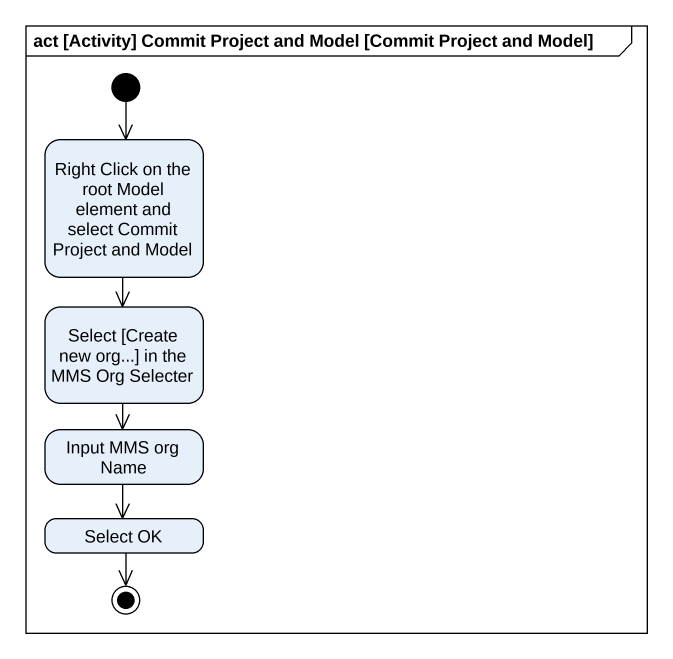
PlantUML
@startuml
mainframe act [Activity] Commit Project and Model [Commit Project and Model]
hide empty description
state "Right Click on the root Model element and select Commit Project and Model" as Right_Click_on_the_root
state "Select [Create new org...] in the MMS Org Selecter" as Select_Create_new_org_in
state "Input MMS org Name" as Input_MMS_org_Name
state "Select OK" as Select_OK
[*] --> Right_Click_on_the_root
Right_Click_on_the_root --> Select_Create_new_org_in
Select_Create_new_org_in --> Input_MMS_org_Name
Input_MMS_org_Name --> Select_OK
Select_OK --> [*]
@enduml
